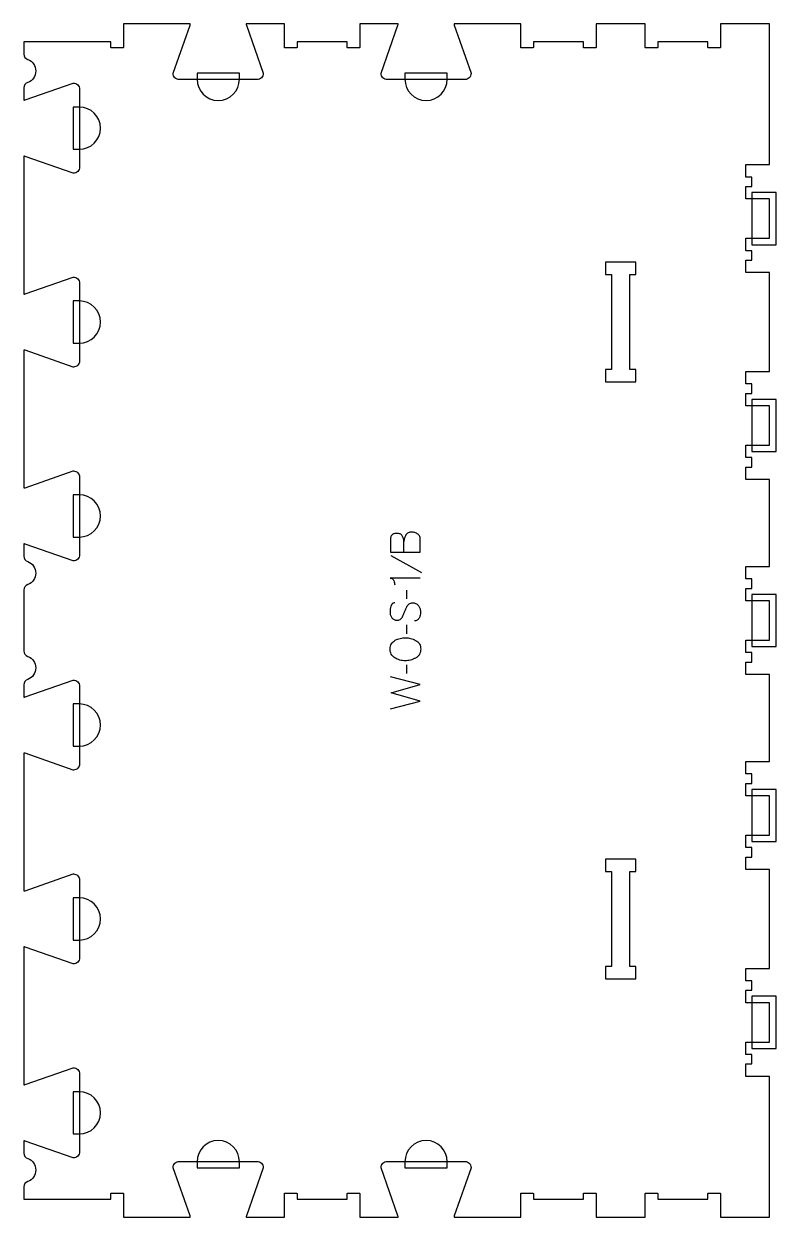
# Model space of a CAD drawing. Extents: x 0 to 756, y 0 to 1200.
import ezdxf

# ---------------------------------------------------------------- set-up
doc = ezdxf.new("R2010")
doc.units = 0
for name, color, linetype in [('1_ANYTOOL_1MMDEEP_LABELS_S', 2, 'CONTINUOUS'), ('3_ANYTOOL_CUTTHROUGH_INSID', 4, 'CONTINUOUS'), ('4_ANYTOOL_CUTTHROUGH_OUTSI', 5, 'CONTINUOUS'), ('5_ANYTOOL_HALF_MILL_9MM_IN', 3, 'CONTINUOUS')]:
    doc.layers.add(name, color=color, linetype=linetype)

msp = doc.modelspace()

# ---------------------------------------------------------------- linework, layer by layer
at = {"layer": '1_ANYTOOL_1MMDEEP_LABELS_S'}
for p, q in [((368.792206, 665.150002), (399.563634, 647.964287)), ((384.435063, 630.307145), (384.520777, 621.52143)), ((384.435063, 595.250002), (384.520777, 586.464287)), ((384.435063, 555.22143), (384.520777, 546.435716))]:
    msp.add_line(p, q, dxfattribs=at)
for points in [[(368.320777, 668.578573), (398.320777, 668.578573), (398.320777, 678.264287), (398.406491, 680.792859, 0.048381), (398.302576, 682.471753, 0.066146), (397.822563, 684.076787, 0.067079), (396.973892, 685.440551, 0.057042), (395.813634, 686.557145, 0.037099), (394.442393, 687.451816, 0.042913), (392.947563, 688.116073, 0.043052), (391.391915, 688.507233, 0.040094), (389.792206, 688.635716, 0.045096), (387.995589, 688.473345, 0.070597), (386.293991, 687.907145, 0.073303), (384.964953, 686.981166, 0.067093), (383.942206, 685.72143, 0.063103), (382.51726, 682.546921, 0.053716), (381.863634, 679.12143)], [(381.992206, 668.578573), (381.863634, 679.12143, 0.046847), (381.387186, 682.070133, 0.060102), (380.299349, 684.842859, 0.086388), (379.429222, 685.949561, 0.076384), (378.247563, 686.723216, 0.070405), (376.559813, 687.220685, 0.036531), (374.792206, 687.350002, 0.031885), (373.356948, 687.258381, 0.051083), (371.960956, 686.932145, 0.053001), (370.874397, 686.423857, 0.064647), (369.938634, 685.678573, 0.064346), (369.21307, 684.705282, 0.050037), (368.725241, 683.589287, 0.048317), (368.408959, 682.144731, 0.029756), (368.320777, 680.664287), (368.320777, 668.578573)], [(398.320777, 642.435716), (368.27792, 642.435716, -0.057478), (369.370888, 642.171693, -0.075801), (370.351134, 641.632145, -0.075474), (371.135009, 640.816692, -0.055107), (371.685063, 639.82143, -0.039607), (372.384575, 637.67919, -0.05918), (372.649349, 635.450002)], [(372.906491, 617.492859, 0.071867), (371.569885, 617.299745, 0.100684), (370.388634, 616.673216, 0.047558), (369.912184, 616.198662, 0.038563), (369.523456, 615.648662, 0.037928), (369.175988, 614.951475, 0.026634), (368.920777, 614.214287, 0.028461), (368.234794, 611.190954, 0.041577), (367.97792, 608.107145, 0.036938), (368.08906, 606.604785, 0.041531), (368.433277, 605.139287, 0.041583), (369.010486, 603.761911, 0.038125), (369.799349, 602.492859, 0.057611), (370.791253, 601.422706, 0.065808), (372.011849, 600.628573, 0.06469), (373.471403, 600.151077, 0.046778), (375.006491, 600.007145, 0.052235), (376.556334, 600.1695, 0.075448), (378.006491, 600.714287, 0.076671), (379.179544, 601.630379, 0.061023), (380.063634, 602.835716, 0.021951), (381.59098, 605.86457, 0.018213), (382.870777, 609.007145, -0.02405), (384.176239, 612.108629, -0.02981), (385.806491, 615.050002, -0.068439), (386.772422, 616.191303, -0.079282), (388.024349, 617.000002, -0.076308), (389.603031, 617.425001, -0.047772), (391.249349, 617.450002, -0.046243), (392.930308, 617.156767, -0.06359), (394.501134, 616.507145, -0.064671), (395.785323, 615.534321, -0.057073), (396.799349, 614.278573, -0.067522), (398.162259, 611.310265, -0.070793), (398.663634, 608.085716, -0.064027), (398.301119, 604.946701, -0.070447), (397.120777, 602.02143, -0.054374), (396.271144, 600.863013, -0.074742), (395.160063, 599.964287, -0.075199), (393.853684, 599.44128, -0.057737), (392.449349, 599.278573)]]:
    msp.add_lwpolyline(points, format="xyb", dxfattribs=at)
msp.add_lwpolyline([(367.97792, 571.292859, -0.064784), (368.325841, 573.966814, -0.088904), (369.456491, 576.392859, -0.05419), (371.148621, 578.315423, -0.051179), (373.206491, 579.842859, -0.041653), (375.635264, 581.025058, -0.036749), (378.220777, 581.814287, -0.024892), (380.84004, 582.272067, -0.030823), (383.492206, 582.435716, -0.034269), (386.064702, 582.259196, -0.031918), (388.592206, 581.744645, -0.031725), (391.201602, 580.856458, -0.026303), (393.692206, 579.67143, -0.058719), (395.853953, 578.14765, -0.077745), (397.517206, 576.10893, -0.077243), (398.496043, 573.621942, -0.055252), (398.792206, 570.950002, -0.054051), (398.493627, 568.196077, -0.077615), (397.495777, 565.630359, -0.078558), (395.808704, 563.555285, -0.060481), (393.606491, 562.014287, -0.02629), (391.067272, 560.827627, -0.031299), (388.410063, 559.941073, -0.031469), (385.823247, 559.426035, -0.033416), (383.192206, 559.250002, -0.032847), (380.475257, 559.42868, -0.035049), (377.808277, 559.973216, -0.03503), (375.231238, 560.88919, -0.032231), (372.799349, 562.142859, -0.062518), (370.732254, 563.764747, -0.074052), (369.183277, 565.876787, -0.072322), (368.252386, 568.503641, -0.049083)], format="xyb", close=True, dxfattribs=at)
msp.add_lwpolyline([(368.320777, 510.864287), (398.320777, 518.578573), (369.220777, 527.02143), (398.320777, 535.507145), (368.320777, 543.007145)], dxfattribs=at)
at = {"layer": '3_ANYTOOL_CUTTHROUGH_INSID'}
for points in [[(615, 839.5), (615, 852), (609, 852), (609, 947.5), (615, 947.5), (615, 960), (584.5, 960), (584.5, 947.5), (590.5, 947.5), (590.5, 852), (584.5, 852), (584.5, 839.5)], [(615, 360), (584.5, 360), (584.5, 347.5), (590.5, 347.5), (590.5, 252), (584.5, 252), (584.5, 239.5), (615, 239.5), (615, 252), (609, 252), (609, 347.5), (615, 347.5)]]:
    msp.add_lwpolyline(points, close=True, dxfattribs=at)
at = {"layer": '4_ANYTOOL_CUTTHROUGH_OUTSI'}
msp.add_lwpolyline([(56, 455.65, -0.414214), (49.75, 449.4, -0.084368), (49.667412, 449.414035), (1.383805, 466.313148, 0.061178), (0, 466.544563), (0, 327.855437, 0.061784), (1.39487, 328.090431), (49.667412, 344.985965, -0.084368), (49.75, 345, -0.414214), (56, 338.75), (56, 260.75, -0.414214), (49.75, 254.5, -0.084368), (49.667412, 254.514035), (1.383805, 271.413148, 0.061178), (0, 271.644563), (0, 132.955437, 0.061784), (1.39487, 133.190431), (49.667412, 150.085965, -0.084368), (49.75, 150.1, -0.414214), (56, 143.85), (56, 65.85, -0.414214), (49.75, 59.6, -0.084368), (49.667412, 59.614035), (1.383805, 76.513148, 0.061178), (0, 76.744563), (0, 64.345563, 0.317837), (3.833333, 58.924411, -0.707107), (3.833333, 35.825589, 0.317837), (0, 30.404437), (0, 18), (87.5, 18), (87.5, 23.75, -0.414214), (87.75, 24), (99.75, 24, -0.414214), (100, 23.75), (100, 0), (167.191563, 0, 0.061784), (166.956569, 1.39487), (150.061035, 49.667412, -0.084368), (150.047, 49.75, -0.414214), (156.297, 56), (234.297, 56, -0.414214), (240.547, 49.75, -0.084368), (240.532965, 49.667412), (223.633852, 1.383805, 0.061178), (223.402437, 0), (262, 0), (262, 23.75, -0.414214), (262.25, 24), (274.25, 24, -0.414214), (274.5, 23.75), (274.5, 18), (325, 18), (325, 23.75, -0.414214), (325.25, 24), (337.25, 24, -0.414214), (337.5, 23.75), (337.5, 0), (376.097563, 0, 0.061784), (375.862569, 1.39487), (358.967035, 49.667412, -0.084368), (358.953, 49.75, -0.414214), (365.203, 56), (443.203, 56, -0.414214), (449.453, 49.75, -0.084368), (449.438965, 49.667412), (432.539852, 1.383805, 0.061178), (432.308437, 0), (499.5, 0), (499.5, 23.75, -0.414214), (499.75, 24), (511.75, 24, -0.414214), (512, 23.75), (512, 18), (562.5, 18), (562.5, 23.75, -0.414214), (562.75, 24), (574.75, 24, -0.414214), (575, 23.75), (575, 0), (624.5, 0), (624.5, 23.75, -0.414214), (624.75, 24), (636.75, 24, -0.414214), (637, 23.75), (637, 18), (687.5, 18), (687.5, 23.75, -0.414214), (687.75, 24), (699.75, 24, -0.414214), (700, 23.75), (700, 0), (749.5, 0), (749.5, 141.5), (725.75, 141.5, -0.414214), (725.5, 141.75), (725.5, 153.75, -0.414214), (725.75, 154), (731.5, 154), (731.5, 163.5), (725.75, 163.5, -0.414214), (725.5, 163.75), (725.5, 175.75, -0.414214), (725.75, 176), (749.5, 176), (749.5, 215.5), (725.75, 215.5, -0.414214), (725.5, 215.75), (725.5, 227.75, -0.414214), (725.75, 228), (731.5, 228), (731.5, 237.5), (725.75, 237.5, -0.414214), (725.5, 237.75), (725.5, 249.75, -0.414214), (725.75, 250), (749.5, 250), (749.5, 349.5), (725.75, 349.5, -0.414214), (725.5, 349.75), (725.5, 361.75, -0.414214), (725.75, 362), (731.5, 362), (731.5, 371.5), (725.75, 371.5, -0.414214), (725.5, 371.75), (725.5, 383.75, -0.414214), (725.75, 384), (749.5, 384), (749.5, 423.5), (725.75, 423.5, -0.414214), (725.5, 423.75), (725.5, 435.75, -0.414214), (725.75, 436), (731.5, 436), (731.5, 445.5), (725.75, 445.5, -0.414214), (725.5, 445.75), (725.5, 457.75, -0.414214), (725.75, 458), (749.5, 458), (749.5, 545.5), (725.75, 545.5, -0.414214), (725.5, 545.75), (725.5, 557.75, -0.414214), (725.75, 558), (731.5, 558), (731.5, 567.5), (725.75, 567.5, -0.414214), (725.5, 567.75), (725.5, 579.75, -0.414214), (725.75, 580), (749.5, 580), (749.5, 619.5), (725.75, 619.5, -0.414214), (725.5, 619.75), (725.5, 631.75, -0.414214), (725.75, 632), (731.5, 632), (731.5, 641.5), (725.75, 641.5, -0.414214), (725.5, 641.75), (725.5, 653.75, -0.414214), (725.75, 654), (749.5, 654), (749.5, 741.5), (725.75, 741.5, -0.414214), (725.5, 741.75), (725.5, 753.75, -0.414214), (725.75, 754), (731.5, 754), (731.5, 763.5), (725.75, 763.5, -0.414214), (725.5, 763.75), (725.5, 775.75, -0.414214), (725.75, 776), (749.5, 776), (749.5, 815.5), (725.75, 815.5, -0.414214), (725.5, 815.75), (725.5, 827.75, -0.414214), (725.75, 828), (731.5, 828), (731.5, 837.5), (725.75, 837.5, -0.414214), (725.5, 837.75), (725.5, 849.75, -0.414214), (725.75, 850), (749.5, 850), (749.5, 949.5), (725.75, 949.5, -0.414214), (725.5, 949.75), (725.5, 961.75, -0.414214), (725.75, 962), (731.5, 962), (731.5, 971.5), (725.75, 971.5, -0.414214), (725.5, 971.75), (725.5, 983.75, -0.414214), (725.75, 984), (749.5, 984), (749.5, 1023.5), (725.75, 1023.5, -0.414214), (725.5, 1023.75), (725.5, 1035.75, -0.414214), (725.75, 1036), (731.5, 1036), (731.5, 1045.5), (725.75, 1045.5, -0.414214), (725.5, 1045.75), (725.5, 1057.75, -0.414214), (725.75, 1058), (749.5, 1058), (749.5, 1199.5), (700, 1199.5), (700, 1175.75, -0.414214), (699.75, 1175.5), (687.75, 1175.5, -0.414214), (687.5, 1175.75), (687.5, 1181.5), (637, 1181.5), (637, 1175.75, -0.414214), (636.75, 1175.5), (624.75, 1175.5, -0.414214), (624.5, 1175.75), (624.5, 1199.5), (575, 1199.5), (575, 1175.75, -0.414214), (574.75, 1175.5), (562.75, 1175.5, -0.414214), (562.5, 1175.75), (562.5, 1181.5), (512, 1181.5), (512, 1175.75, -0.414214), (511.75, 1175.5), (499.75, 1175.5, -0.414214), (499.5, 1175.75), (499.5, 1199.5), (449.75, 1199.5), (432.308437, 1199.5, 0.061784), (432.543431, 1198.10513), (449.438965, 1149.832588, -0.084368), (449.453, 1149.75, -0.414214), (443.203, 1143.5), (365.203, 1143.5, -0.414214), (358.953, 1149.75, -0.084368), (358.967035, 1149.832588), (375.866148, 1198.116195, 0.061178), (376.097563, 1199.5), (337.5, 1199.5), (337.5, 1175.75, -0.414214), (337.25, 1175.5), (325.25, 1175.5, -0.414214), (325, 1175.75), (325, 1181.5), (274.5, 1181.5), (274.5, 1175.75, -0.414214), (274.25, 1175.5), (262.25, 1175.5, -0.414214), (262, 1175.75), (262, 1199.5), (223.402437, 1199.5, 0.061784), (223.637431, 1198.10513), (240.532965, 1149.832588, -0.084368), (240.547, 1149.75, -0.414214), (234.297, 1143.5), (156.297, 1143.5, -0.414214), (150.047, 1149.75, -0.084368), (150.061035, 1149.832588), (166.960148, 1198.116195, 0.061178), (167.191563, 1199.5), (100, 1199.5), (100, 1175.75, -0.414214), (99.75, 1175.5), (87.75, 1175.5, -0.414214), (87.5, 1175.75), (87.5, 1181.5), (0, 1181.5), (0, 1169.095563, 0.317837), (3.833333, 1163.674411, -0.707107), (3.833333, 1140.575589, 0.317837), (0, 1135.154437), (0, 1122.755437, 0.061784), (1.39487, 1122.990431), (49.667412, 1139.885965, -0.084368), (49.75, 1139.9, -0.414214), (56, 1133.65), (56, 1055.65, -0.414214), (49.75, 1049.4, -0.084368), (49.667412, 1049.414035), (1.383805, 1066.313148, 0.061178), (0, 1066.544563), (0, 927.855437, 0.061784), (1.39487, 928.090431), (49.667412, 944.985965, -0.084368), (49.75, 945, -0.414214), (56, 938.75), (56, 860.75, -0.414214), (49.75, 854.5, -0.084368), (49.667412, 854.514035), (1.383805, 871.413148, 0.061178), (0, 871.644563), (0, 732.955437, 0.061784), (1.39487, 733.190431), (49.667412, 750.085965, -0.084368), (49.75, 750.1, -0.414214), (56, 743.85), (56, 665.85, -0.414214), (49.75, 659.6, -0.084368), (49.667412, 659.614035), (1.383805, 676.513148, 0.061178), (0, 676.744563), (0, 664.345563, 0.317837), (3.833333, 658.924411, -0.707107), (3.833333, 635.825589, 0.317837), (0, 630.404437), (0, 569.095563, 0.317837), (3.833333, 563.674411, -0.707107), (3.833333, 540.575589, 0.317837), (0, 535.154437), (0, 522.755437, 0.061784), (1.39487, 522.990431), (49.667412, 539.885965, -0.084368), (49.75, 539.9, -0.414214), (56, 533.65)], format="xyb", close=True, dxfattribs=at)
at = {"layer": '5_ANYTOOL_HALF_MILL_9MM_IN'}
for points in [[(174.047, 1143.75, 1), (216.547, 1143.75), (216.547, 1150), (174.047, 1150)], [(382.953, 1143.75, 1), (425.453, 1143.75), (425.453, 1150), (382.953, 1150)], [(55.76, 1073.400002, 0.999765), (55.75, 1115.9), (49.5, 1115.9), (49.5, 1073.4)], [(55.76, 878.500002, 0.999765), (55.75, 921), (49.5, 921), (49.5, 878.5)], [(55.5, 683.6), (55.75, 683.6, 1), (55.75, 726.1), (49.5, 726.1), (49.5, 683.6)], [(55.76, 473.400002, 0.999765), (55.75, 515.9), (49.5, 515.9), (49.5, 473.4)], [(55.76, 278.500002, 0.999765), (55.75, 321), (49.5, 321), (49.5, 278.5)], [(55.76, 83.600002, 0.999765), (55.75, 126.1), (49.5, 126.1), (49.5, 83.6)], [(216.547, 55.75, 1), (174.047, 55.75), (174.047, 49.5), (216.547, 49.5)], [(425.453, 55.75, 1), (382.953, 55.75), (382.953, 49.5), (425.453, 49.5)]]:
    msp.add_lwpolyline(points, format="xyb", close=True, dxfattribs=at)
for points in [[(731.5, 1024), (731.5, 983.5), (731.5, 977.5), (756, 977.5), (756, 983.76), (756, 1030), (749.74, 1030), (731.5, 1030)], [(731.5, 816), (731.5, 775.5), (731.5, 769.5), (756, 769.5), (756, 775.76), (756, 822), (749.74, 822), (731.5, 822)], [(731.5, 620), (731.5, 579.5), (731.5, 573.5), (756, 573.5), (756, 579.76), (756, 626), (749.74, 626), (731.5, 626)], [(731.5, 424), (731.5, 383.5), (731.5, 377.5), (756, 377.5), (756, 383.76), (756, 430), (749.74, 430), (731.5, 430)], [(731.5, 216), (731.5, 175.5), (731.5, 169.5), (756, 169.5), (756, 175.76), (756, 222), (749.74, 222), (731.5, 222)]]:
    msp.add_lwpolyline(points, close=True, dxfattribs=at)

doc.saveas('drawing.dxf')
